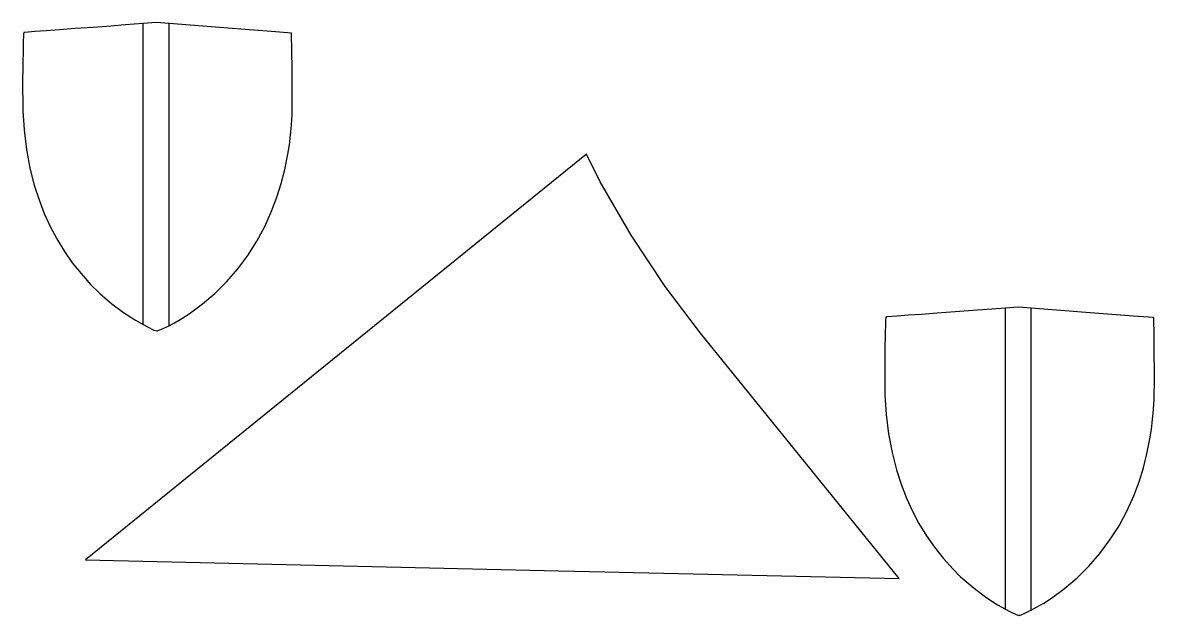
# Model space of a CAD drawing. Extents: x 0 to 1130, y 0 to 353.
# Drawn here: x 3.2 to 222.4, y 171.9 to 286.7 of the extents above; entities that cross this region are included whole.
import ezdxf

# ---------------------------------------------------------------- set-up
doc = ezdxf.new("R2010")
doc.units = 0
doc.header["$LTSCALE"] = 25.4
doc.layers.get('0').update_dxf_attribs({"color": 13, "linetype": 'CONTINUOUS'})

msp = doc.modelspace()

# ---------------------------------------------------------------- linework, layer by layer
at = {"color": 7}
for p, q in [((5.58, 284.98), (3.62, 284.83)), ((7.77, 285.14), (5.58, 284.98)), ((10.35, 285.33), (7.77, 285.14)), ((13.35, 285.56), (10.35, 285.33)), ((16.85, 285.81), (13.35, 285.56)), ((20.28, 286.07), (16.85, 285.81)), ((23.06, 286.28), (20.28, 286.07)), ((26.56, 286.54), (23.06, 286.28)), ((29.07, 286.73), (26.56, 286.54)), ((31.56, 286.54), (29.07, 286.73)), ((42.15, 285.72), (31.56, 286.54)), ((47.17, 285.34), (42.15, 285.72)), ((51.39, 285.01), (47.17, 285.34)), ((55.25, 284.7), (51.39, 285.01)), ((3.33, 283.05), (3.3, 282.15)), ((3.36, 284.18), (3.33, 283.05)), ((3.39, 284.56), (3.36, 284.18)), ((3.4, 284.62), (3.39, 284.56)), ((3.41, 284.68), (3.4, 284.62)), ((3.44, 284.76), (3.41, 284.68)), ((3.46, 284.79), (3.44, 284.76)), ((3.48, 284.8), (3.46, 284.79)), ((3.51, 284.81), (3.48, 284.8)), ((3.62, 284.83), (3.51, 284.81)), ((55.27, 284.68), (55.25, 284.7)), ((55.29, 284.65), (55.27, 284.68)), ((55.3, 284.61), (55.29, 284.65)), ((55.31, 284.58), (55.3, 284.61)), ((55.36, 281.2), (55.31, 284.58)), ((3.28, 280.79), (3.25, 279.27)), ((3.3, 282.15), (3.28, 280.79)), ((55.41, 277.76), (55.36, 281.2)), ((3.25, 279.27), (3.23, 277.79)), ((3.23, 277.79), (3.2, 275.66)), ((55.43, 274.33), (55.41, 277.76)), ((55.43, 271.84), (55.43, 274.33)), ((55.42, 270.05), (55.43, 271.84)), ((3.24, 269.66), (3.48, 265.93)), ((55.39, 268.76), (55.42, 270.05)), ((55.26, 266.87), (55.36, 267.99)), ((55.36, 267.99), (55.39, 268.76)), ((3.48, 265.93), (3.95, 262.17)), ((55.02, 264.39), (55.14, 265.59)), ((55.14, 265.59), (55.26, 266.87)), ((54.93, 263.59), (55.02, 264.39)), ((3.95, 262.17), (4.62, 258.55)), ((53.99, 258.3), (54.56, 261.22)), ((54.56, 261.22), (54.81, 262.68)), ((4.62, 258.55), (5.46, 255.23)), ((53.3, 255.58), (53.99, 258.3)), ((5.46, 255.23), (6.38, 252.42)), ((52.47, 252.92), (53.3, 255.58)), ((6.38, 252.42), (7.4, 249.75)), ((51.44, 250.18), (52.47, 252.92)), ((50.12, 247.23), (51.44, 250.18)), ((7.4, 249.75), (8.55, 247.23)), ((8.55, 247.23), (9.83, 244.83)), ((48.58, 244.39), (50.12, 247.23)), ((9.83, 244.83), (11.31, 242.4)), ((46.82, 241.64), (48.58, 244.39)), ((11.31, 242.4), (12.83, 240.21)), ((44.87, 239.03), (46.82, 241.64)), ((12.83, 240.21), (14.51, 238.12)), ((42.75, 236.58), (44.87, 239.03)), ((14.51, 238.12), (16.44, 235.96)), ((40.45, 234.29), (42.75, 236.58)), ((17.9, 234.5), (18.22, 234.22)), ((18.22, 234.22), (20.5, 232.27)), ((38.04, 232.23), (40.45, 234.29)), ((20.5, 232.27), (22.75, 230.57)), ((22.75, 230.57), (25.04, 229.09)), ((34.02, 229.41), (35.48, 230.35)), ((35.48, 230.35), (38.04, 232.23)), ((177.34, 230.22), (174.76, 230.03)), ((180.34, 230.44), (177.34, 230.22)), ((183.84, 230.7), (180.34, 230.44)), ((187.26, 230.96), (183.84, 230.7)), ((190.05, 231.16), (187.26, 230.96)), ((193.55, 231.43), (190.05, 231.16)), ((196.06, 231.61), (193.55, 231.43)), ((198.55, 231.42), (196.06, 231.61)), ((209.14, 230.61), (198.55, 231.42)), ((214.15, 230.22), (209.14, 230.61)), ((218.38, 229.9), (214.15, 230.22)), ((25.04, 229.09), (26.56, 228.26)), ((26.56, 228.26), (27.41, 227.79)), ((31.27, 227.87), (31.56, 228.02)), ((31.56, 228.02), (32.62, 228.58)), ((32.62, 228.58), (34.02, 229.41)), ((170.35, 229.07), (170.31, 227.94)), ((170.37, 229.45), (170.35, 229.07)), ((170.38, 229.51), (170.37, 229.45)), ((170.4, 229.57), (170.38, 229.51)), ((170.43, 229.65), (170.4, 229.57)), ((170.45, 229.67), (170.43, 229.65)), ((170.47, 229.69), (170.45, 229.67)), ((170.5, 229.7), (170.47, 229.69)), ((170.61, 229.72), (170.5, 229.7)), ((172.57, 229.86), (170.61, 229.72)), ((174.76, 230.03), (172.57, 229.86)), ((222.24, 229.59), (218.38, 229.9)), ((222.26, 229.57), (222.24, 229.59)), ((222.28, 229.53), (222.26, 229.57)), ((222.29, 229.5), (222.28, 229.53)), ((222.29, 229.46), (222.29, 229.5)), ((222.35, 226.09), (222.29, 229.46)), ((27.41, 227.79), (28.64, 227.18)), ((28.64, 227.18), (29.2, 227.03)), ((29.2, 227.03), (29.25, 227.03)), ((29.25, 227.03), (29.3, 227.03)), ((29.3, 227.03), (29.35, 227.04)), ((29.35, 227.04), (29.4, 227.06)), ((29.4, 227.06), (29.98, 227.27)), ((29.98, 227.27), (31.27, 227.87)), ((170.29, 227.04), (170.27, 225.68)), ((170.31, 227.94), (170.29, 227.04)), ((222.4, 222.65), (222.35, 226.09)), ((170.24, 224.16), (170.22, 222.68)), ((170.27, 225.68), (170.24, 224.16)), ((170.22, 222.68), (170.19, 220.55)), ((222.42, 219.22), (222.4, 222.65)), ((222.42, 216.73), (222.42, 219.22)), ((222.38, 213.65), (222.4, 214.94)), ((222.4, 214.94), (222.42, 216.73)), ((170.22, 214.55), (170.46, 210.82)), ((222.25, 211.76), (222.34, 212.87)), ((222.34, 212.87), (222.38, 213.65)), ((170.46, 210.82), (170.93, 207.06)), ((222.01, 209.27), (222.13, 210.47)), ((222.13, 210.47), (222.25, 211.76)), ((221.91, 208.47), (222.01, 209.27)), ((170.93, 207.06), (171.6, 203.44)), ((220.98, 203.19), (221.55, 206.11)), ((221.55, 206.11), (221.8, 207.56)), ((171.6, 203.44), (172.45, 200.12)), ((220.29, 200.47), (220.98, 203.19)), ((172.45, 200.12), (173.36, 197.3)), ((219.46, 197.81), (220.29, 200.47)), ((173.36, 197.3), (174.39, 194.64)), ((218.43, 195.07), (219.46, 197.81)), ((174.39, 194.64), (175.54, 192.11)), ((217.11, 192.12), (218.43, 195.07)), ((175.54, 192.11), (176.81, 189.71)), ((215.57, 189.27), (217.11, 192.12)), ((176.81, 189.71), (178.29, 187.29)), ((213.81, 186.53), (215.57, 189.27)), ((178.29, 187.29), (179.82, 185.1)), ((211.86, 183.91), (213.81, 186.53)), ((179.82, 185.1), (181.49, 183)), ((181.49, 183), (183.43, 180.85)), ((209.74, 181.47), (211.86, 183.91)), ((207.44, 179.18), (209.74, 181.47)), ((184.88, 179.39), (185.21, 179.1)), ((185.21, 179.1), (187.49, 177.16)), ((205.03, 177.11), (207.44, 179.18)), ((187.49, 177.16), (189.74, 175.46)), ((189.74, 175.46), (192.03, 173.98)), ((202.46, 175.24), (205.03, 177.11)), ((192.03, 173.98), (193.55, 173.14)), ((198.55, 172.91), (199.6, 173.47)), ((199.6, 173.47), (201.01, 174.3)), ((201.01, 174.3), (202.46, 175.24)), ((193.55, 173.14), (194.4, 172.68)), ((194.4, 172.68), (195.63, 172.06)), ((195.63, 172.06), (196.19, 171.91)), ((196.19, 171.91), (196.24, 171.91)), ((196.24, 171.91), (196.29, 171.92)), ((196.29, 171.92), (196.34, 171.93)), ((196.34, 171.93), (196.39, 171.94)), ((196.39, 171.94), (196.97, 172.16)), ((196.97, 172.16), (198.26, 172.76)), ((198.26, 172.76), (198.55, 172.91))]:
    msp.add_line(p, q, dxfattribs=at)
at = {"color": 0}
for p, q in [((26.56, 228.26), (26.56, 286.54)), ((31.56, 228.02), (31.56, 286.54)), ((3.2, 275.66), (3.24, 269.66)), ((54.81, 262.68), (54.93, 263.59)), ((112.42, 261.26), (15.36, 182.66)), ((115.09, 255.87), (112.42, 261.26)), ((121.06, 245.54), (115.09, 255.87)), ((127.67, 235.59), (121.06, 245.54)), ((17.9, 234.5), (16.44, 235.96)), ((134.51, 226.59), (127.67, 235.59)), ((193.55, 173.14), (193.55, 231.43)), ((198.55, 172.91), (198.55, 231.42)), ((173.01, 179.03), (134.51, 226.59)), ((170.19, 220.55), (170.22, 214.55)), ((221.8, 207.56), (221.91, 208.47)), ((15.36, 182.66), (107.01, 180.55)), ((107.01, 180.55), (115.98, 180.35)), ((115.98, 180.35), (173.01, 179.03)), ((184.88, 179.39), (183.43, 180.85))]:
    msp.add_line(p, q, dxfattribs=at)

doc.saveas('drawing.dxf')
